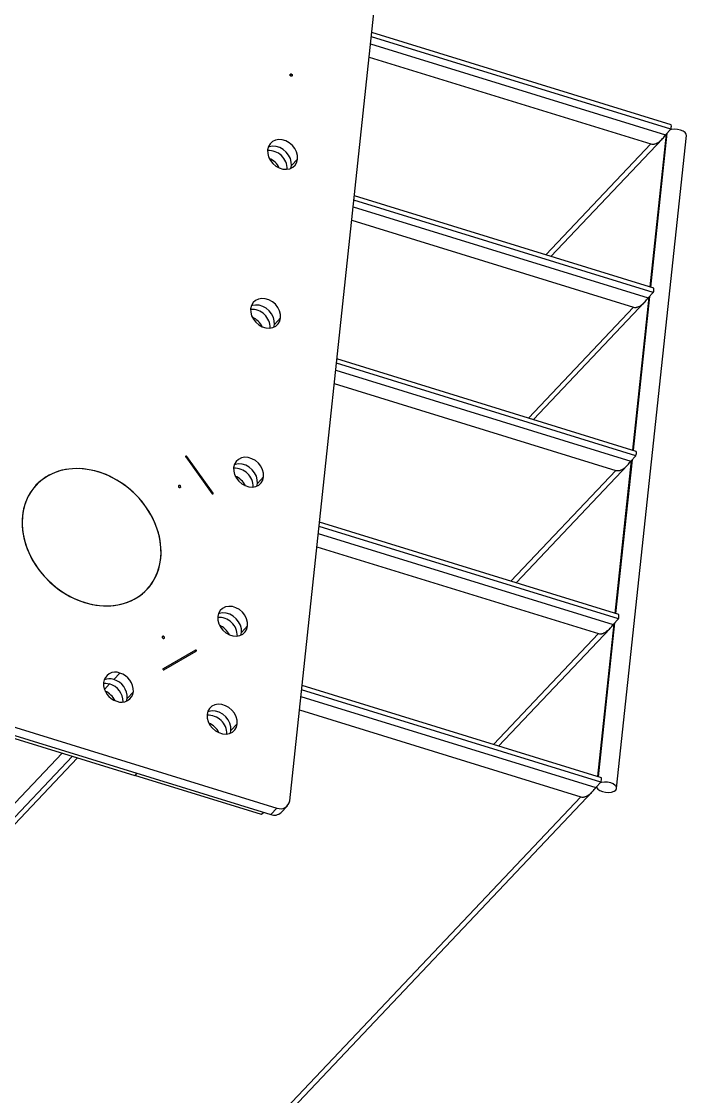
# Model space of a CAD drawing. Header units: millimetres. Extents: x -507 to 594, y -6 to 528.
# Drawn here: x -359.07 to -332.87, y 444.27 to 486.63 of the extents above; entities that cross this region are included whole.
import ezdxf

# ---------------------------------------------------------------- set-up
doc = ezdxf.new("R2010")
doc.units = ezdxf.units.MM

msp = doc.modelspace()

# ---------------------------------------------------------------- linework, layer by layer
at = {"color": 7, "linetype": 'Continuous', "lineweight": 25}
for p, q in [((-348.5031, 455.9262), (-343.9166, 498.8087)), ((-333.4889, 482.3876), (-345.2835, 486.0284)), ((-333.4705, 482.5592), (-345.2652, 486.1999)), ((-345.3123, 485.7587), (-333.693, 482.1721)), ((-345.3687, 485.2318), (-334.2764, 481.8078)), ((-335.6223, 456.4133), (-332.8704, 482.1427)), ((-333.6691, 482.1973), (-334.3133, 476.1746)), ((-333.693, 482.1721), (-333.4889, 482.3876)), ((-338.2091, 477.3771), (-333.8192, 482.0132)), ((-348.4602, 480.8455), (-348.436, 480.9541)), ((-348.1911, 481.2128), (-348.436, 480.9541)), ((-428.0226, 480.029), (-349.0031, 455.6376)), ((-428.2675, 479.7703), (-349.248, 455.3789)), ((-334.1768, 475.9553), (-345.9715, 479.596)), ((-334.1585, 476.1268), (-345.9531, 479.7675)), ((-346.0003, 479.3264), (-334.3809, 475.7397)), ((-346.0567, 478.7994), (-334.9643, 475.3755)), ((-423.6344, 478.2261), (-354.6058, 456.9187)), ((-334.3809, 475.7397), (-334.1768, 475.9553)), ((-338.8971, 470.9448), (-334.5072, 475.5808)), ((-334.3571, 475.7649), (-335.0013, 469.7422)), ((-348.8607, 474.952), (-349.1057, 474.6933)), ((-349.1298, 474.5847), (-349.1057, 474.6933)), ((-334.8465, 469.6944), (-346.6411, 473.3352)), ((-346.6883, 472.894), (-335.0689, 469.3074)), ((-334.8648, 469.5229), (-346.6594, 473.1636)), ((-346.7446, 472.3671), (-335.6523, 468.9431)), ((-352.5966, 469.4742), (-351.5573, 468.0257)), ((-351.5207, 468.0469), (-352.56, 469.4953)), ((-335.0689, 469.3074), (-334.8648, 469.5229)), ((-339.5851, 464.5124), (-335.1951, 469.1485)), ((-335.0451, 469.3326), (-335.6892, 463.3099)), ((-349.5304, 468.6911), (-349.7753, 468.4325)), ((-349.7994, 468.3238), (-349.7753, 468.4325)), ((-335.5344, 463.2621), (-347.3291, 466.9028)), ((-347.3763, 466.4616), (-335.7569, 462.875)), ((-335.5528, 463.0906), (-347.3474, 466.7313)), ((-347.4326, 465.9347), (-336.3403, 462.5108)), ((-335.7569, 462.875), (-335.5528, 463.0906)), ((-350.1587, 462.8162), (-350.4036, 462.5576)), ((-340.2731, 458.0801), (-335.8831, 462.7161)), ((-335.733, 462.9002), (-336.3772, 456.8775)), ((-350.4278, 462.4489), (-350.4036, 462.5576)), ((-352.2164, 461.8631), (-353.4892, 461.1283)), ((-353.4593, 461.0867), (-352.1865, 461.8214)), ((-355.1895, 460.9581), (-355.4344, 460.6995)), ((-354.9036, 459.9598), (-354.6587, 460.2184)), ((-336.2408, 456.6582), (-348.0354, 460.2989)), ((-336.2224, 456.8297), (-348.017, 460.4704)), ((-348.0642, 460.0293), (-336.4449, 456.4426)), ((-348.1206, 459.5023), (-337.0283, 456.0784)), ((-350.5715, 458.9568), (-350.8164, 458.6982)), ((-350.8406, 458.5895), (-350.8164, 458.6982)), ((-361.4103, 452.8113), (-356.8616, 457.615)), ((-361.3112, 453.737), (-357.4633, 457.8007)), ((-354.5222, 457.007), (-354.6058, 456.9187)), ((-349.6103, 455.3767), (-354.6058, 456.9187)), ((-336.4449, 456.4426), (-336.2408, 456.6582)), ((-337.0283, 456.0784), (-364.7861, 426.7644)), ((-364.589, 426.6951), (-336.5711, 456.2837)), ((-349.5267, 455.465), (-349.6103, 455.3767)), ((-349.0031, 455.6376), (-349.248, 455.3789)), ((-348.8391, 455.464), (-348.5941, 455.7226))]:
    msp.add_line(p, q, dxfattribs=at)
at = {"color": 8, "linetype": 'Continuous', "lineweight": 25}
for p, q in [((-348.4421, 484.5683), (-348.4892, 484.5185)), ((-333.6387, 482.2294), (-334.2872, 476.1665)), ((-334.2764, 481.8078), (-338.4124, 477.4399)), ((-334.3267, 475.797), (-334.9751, 469.7342)), ((-334.9643, 475.3755), (-339.1004, 471.0075)), ((-335.0147, 469.3647), (-335.6631, 463.3018)), ((-335.6523, 468.9431), (-339.7884, 464.5752)), ((-352.8248, 468.2641), (-352.7958, 468.2947)), ((-335.7026, 462.9323), (-336.3511, 456.8694)), ((-353.5195, 462.3586), (-353.4723, 462.4084)), ((-336.3403, 462.5108), (-340.4764, 458.1428)), ((-355.5977, 460.5271), (-355.8025, 460.3108)), ((-361.3768, 453.1241), (-357.0649, 457.6777))]:
    msp.add_line(p, q, dxfattribs=at)
at = {"color": 7, "linetype": 'Continuous', "lineweight": 25, "flags": 128}
for points in [[(-348.4513, 484.4826), (-348.4683, 484.4912), (-348.482, 484.505), (-348.4904, 484.522), (-348.4921, 484.5395), (-348.4869, 484.5548), (-348.4755, 484.5657), (-348.4598, 484.5704), (-348.4421, 484.5683)], [(-348.4421, 484.5683), (-348.4251, 484.5597), (-348.4113, 484.5459), (-348.403, 484.5289), (-348.4013, 484.5114), (-348.4065, 484.4961), (-348.4178, 484.4852), (-348.4335, 484.4805), (-348.4513, 484.4826)], [(-332.8704, 482.1427), (-332.8782, 482.1959), (-332.9225, 482.2589), (-333.0006, 482.3146), (-333.1049, 482.3577), (-333.2251, 482.3839), (-333.3496, 482.3907), (-333.4661, 482.3774), (-333.5092, 482.3662)], [(-348.1911, 481.2128), (-348.194, 481.3515), (-348.231, 481.4927), (-348.3, 481.6283), (-348.397, 481.7503), (-348.5164, 481.8517), (-348.6511, 481.9265), (-348.7935, 481.9704), (-348.9351, 481.9809), (-349.0678, 481.9573), (-349.1838, 481.9011), (-349.2765, 481.8155), (-349.3404, 481.7054), (-349.3719, 481.5773)], [(-348.436, 480.9541), (-348.4389, 481.0929), (-348.4759, 481.2341), (-348.545, 481.3696), (-348.642, 481.4916), (-348.7613, 481.593), (-348.8961, 481.6678), (-349.0384, 481.7118), (-349.18, 481.7222), (-349.3127, 481.6987), (-349.3477, 481.6859)], [(-349.3719, 481.5773), (-349.369, 481.4386), (-349.3319, 481.2973), (-349.2629, 481.1618), (-349.1659, 481.0398), (-349.0466, 480.9384), (-348.9118, 480.8636), (-348.7695, 480.8197), (-348.6279, 480.8092), (-348.4952, 480.8327), (-348.3791, 480.889), (-348.2864, 480.9746), (-348.2225, 481.0847), (-348.1911, 481.2128)], [(-348.8607, 474.952), (-348.8636, 475.0907), (-348.9006, 475.2319), (-348.9697, 475.3675), (-349.0667, 475.4895), (-349.186, 475.5908), (-349.3208, 475.6656), (-349.4631, 475.7096), (-349.6047, 475.7201), (-349.7374, 475.6965), (-349.8535, 475.6403), (-349.9462, 475.5546), (-350.0101, 475.4445), (-350.0415, 475.3164)], [(-349.1057, 474.6933), (-349.1085, 474.832), (-349.1456, 474.9733), (-349.2146, 475.1088), (-349.3116, 475.2308), (-349.4309, 475.3322), (-349.5657, 475.407), (-349.708, 475.4509), (-349.8496, 475.4614), (-349.9823, 475.4379), (-350.0173, 475.4251)], [(-350.0415, 475.3164), (-350.0386, 475.1777), (-350.0016, 475.0365), (-349.9325, 474.9009), (-349.8355, 474.7789), (-349.7162, 474.6776), (-349.5815, 474.6028), (-349.4391, 474.5588), (-349.2975, 474.5483), (-349.1648, 474.5719), (-349.0487, 474.6281), (-348.9561, 474.7138), (-348.8922, 474.8238), (-348.8607, 474.952)], [(-352.56, 469.4953), (-352.5671, 469.5025), (-352.5759, 469.5069), (-352.5851, 469.508), (-352.5932, 469.5056), (-352.5991, 469.4999), (-352.6018, 469.492), (-352.6009, 469.483), (-352.5966, 469.4742)], [(-349.5304, 468.6911), (-349.5332, 468.8298), (-349.5703, 468.9711), (-349.6393, 469.1066), (-349.7363, 469.2286), (-349.8556, 469.33), (-349.9904, 469.4048), (-350.1327, 469.4487), (-350.2743, 469.4592), (-350.407, 469.4357), (-350.5231, 469.3794), (-350.6158, 469.2938), (-350.6797, 469.1837), (-350.7111, 469.0556)], [(-359.0309, 467.1496), (-359.0447, 466.8665), (-359.0263, 466.5768), (-358.9761, 466.284), (-358.8946, 465.9915), (-358.7827, 465.7027), (-358.6418, 465.421), (-358.4735, 465.1497), (-358.2798, 464.892), (-358.063, 464.6509), (-357.8255, 464.4293), (-357.5703, 464.2296), (-357.3002, 464.0544), (-357.0185, 463.9055), (-356.7284, 463.7849), (-356.4333, 463.6938), (-356.1368, 463.6334), (-355.8423, 463.6043), (-355.5532, 463.607), (-355.2729, 463.6413), (-355.0047, 463.7069), (-354.7518, 463.803), (-354.5171, 463.9285), (-354.3034, 464.0819), (-354.1132, 464.2613), (-353.9486, 464.4648), (-353.8118, 464.6899), (-353.7041, 464.934), (-353.627, 465.1942), (-353.5813, 465.4674), (-353.5675, 465.7505), (-353.5858, 466.0402), (-353.636, 466.333), (-353.7176, 466.6255), (-353.8294, 466.9143), (-353.9703, 467.196), (-354.1386, 467.4673), (-354.3323, 467.725), (-354.5492, 467.9661), (-354.7866, 468.1878), (-355.0419, 468.3874), (-355.3119, 468.5627), (-355.5937, 468.7115), (-355.8838, 468.8321), (-356.1788, 468.9232), (-356.4753, 468.9836), (-356.7699, 469.0127), (-357.059, 469.01), (-357.3393, 468.9757), (-357.6074, 468.9101), (-357.8603, 468.814), (-358.095, 468.6885), (-358.3087, 468.5352), (-358.499, 468.3557), (-358.6635, 468.1522), (-358.8004, 467.9271), (-358.908, 467.683), (-358.9852, 467.4228), (-359.0309, 467.1496)], [(-356.0309, 468.8815), (-356.3271, 468.9573), (-356.6231, 469.0021), (-356.9153, 469.0153), (-357.2004, 468.9968), (-357.4751, 468.9468), (-357.736, 468.8658), (-357.9801, 468.7549), (-358.2047, 468.6152), (-358.4069, 468.4486), (-358.5846, 468.2568), (-358.7355, 468.0422), (-358.8579, 467.8073), (-358.9505, 467.5548), (-359.012, 467.2877), (-359.0418, 467.0091), (-359.0395, 466.7223), (-359.0052, 466.4306), (-358.9392, 466.1375), (-358.8424, 465.8464), (-358.7158, 465.5608), (-358.561, 465.2839), (-358.3797, 465.019), (-358.1741, 464.7692), (-357.9467, 464.5375), (-357.6999, 464.3265), (-357.4369, 464.1388), (-357.1606, 463.9765), (-356.8743, 463.8416), (-356.5813, 463.7356)], [(-350.7111, 469.0556), (-350.7082, 468.9169), (-350.6712, 468.7757), (-350.6022, 468.6401), (-350.5052, 468.5181), (-350.3858, 468.4167), (-350.2511, 468.3419), (-350.1088, 468.298), (-349.9671, 468.2875), (-349.8344, 468.3111), (-349.7184, 468.3673), (-349.6257, 468.4529), (-349.5618, 468.563), (-349.5304, 468.6911)], [(-349.7753, 468.4325), (-349.7782, 468.5712), (-349.8152, 468.7124), (-349.8842, 468.848), (-349.9812, 468.97), (-350.1006, 469.0713), (-350.2353, 469.1462), (-350.3776, 469.1901), (-350.5193, 469.2006), (-350.652, 469.177), (-350.687, 469.1643)], [(-356.5813, 463.7356), (-356.285, 463.6597), (-355.9891, 463.6149), (-355.6968, 463.6017), (-355.4117, 463.6202), (-355.1371, 463.6702), (-354.8762, 463.7512), (-354.632, 463.8622), (-354.4075, 464.0018), (-354.2052, 464.1685), (-354.0276, 464.3602), (-353.8766, 464.5748), (-353.7542, 464.8098), (-353.6617, 465.0623), (-353.6002, 465.3294), (-353.5704, 465.608), (-353.5726, 465.8948), (-353.607, 466.1864), (-353.6729, 466.4795), (-353.7698, 466.7706), (-353.8963, 467.0563), (-354.0512, 467.3332), (-354.2324, 467.598), (-354.438, 467.8478), (-354.6655, 468.0795), (-354.9122, 468.2905), (-355.1753, 468.4782), (-355.4516, 468.6405), (-355.7379, 468.7754), (-356.0309, 468.8815)], [(-352.7958, 468.2947), (-352.7975, 468.3122), (-352.8059, 468.3291), (-352.8196, 468.343), (-352.8367, 468.3516), (-352.8544, 468.3537), (-352.8701, 468.3489), (-352.8814, 468.3381), (-352.8867, 468.3227)], [(-352.8867, 468.3227), (-352.885, 468.3053), (-352.8766, 468.2883), (-352.8629, 468.2745), (-352.8458, 468.2658), (-352.8281, 468.2637), (-352.8124, 468.2685), (-352.801, 468.2793), (-352.7958, 468.2947)], [(-351.5573, 468.0257), (-351.5502, 468.0186), (-351.5413, 468.0141), (-351.5322, 468.013), (-351.524, 468.0155), (-351.5182, 468.0211), (-351.5155, 468.029), (-351.5163, 468.0381), (-351.5207, 468.0469)], [(-350.1587, 462.8162), (-350.1616, 462.9549), (-350.1986, 463.0962), (-350.2676, 463.2317), (-350.3646, 463.3537), (-350.484, 463.4551), (-350.6187, 463.5299), (-350.7611, 463.5738), (-350.9027, 463.5843), (-351.0354, 463.5608), (-351.1514, 463.5045), (-351.2441, 463.4189), (-351.308, 463.3088), (-351.3395, 463.1807)], [(-351.3395, 463.1807), (-351.3366, 463.042), (-351.2995, 462.9008), (-351.2305, 462.7652), (-351.1335, 462.6432), (-351.0142, 462.5418), (-350.8794, 462.467), (-350.7371, 462.4231), (-350.5955, 462.4126), (-350.4628, 462.4362), (-350.3467, 462.4924), (-350.254, 462.578), (-350.1901, 462.6881), (-350.1587, 462.8162)], [(-350.4036, 462.5576), (-350.4065, 462.6963), (-350.4435, 462.8375), (-350.5126, 462.9731), (-350.6096, 463.0951), (-350.7289, 463.1964), (-350.8637, 463.2713), (-351.006, 463.3152), (-351.1476, 463.3257), (-351.2803, 463.3021), (-351.3153, 463.2894)], [(-353.4723, 462.4084), (-353.49, 462.4105), (-353.5058, 462.4057), (-353.5171, 462.3949), (-353.5223, 462.3795), (-353.5206, 462.3621), (-353.5123, 462.3451), (-353.4985, 462.3313), (-353.4815, 462.3226)], [(-353.4815, 462.3226), (-353.4638, 462.3205), (-353.448, 462.3253), (-353.4367, 462.3361), (-353.4315, 462.3515), (-353.4332, 462.369), (-353.4415, 462.3859), (-353.4553, 462.3998), (-353.4723, 462.4084)], [(-352.1865, 461.8214), (-352.1806, 461.827), (-352.1779, 461.835), (-352.1788, 461.844), (-352.1832, 461.8528), (-352.1903, 461.86), (-352.1991, 461.8644), (-352.2083, 461.8655), (-352.2164, 461.8631)], [(-353.4892, 461.1283), (-353.4951, 461.1227), (-353.4978, 461.1147), (-353.4969, 461.1057), (-353.4925, 461.0969), (-353.4854, 461.0897), (-353.4766, 461.0853), (-353.4674, 461.0842), (-353.4593, 461.0867)], [(-355.8418, 460.5531), (-355.7407, 460.5545), (-355.5977, 460.5271)], [(-355.8418, 460.5531), (-355.7407, 460.5545), (-355.5977, 460.5271)], [(-354.9278, 459.8511), (-354.9266, 459.8545), (-354.9036, 459.9598)], [(-350.5715, 458.9568), (-350.5744, 459.0955), (-350.6114, 459.2368), (-350.6804, 459.3723), (-350.7774, 459.4943), (-350.8968, 459.5957), (-351.0315, 459.6705), (-351.1738, 459.7144), (-351.3155, 459.7249), (-351.4482, 459.7014), (-351.5642, 459.6451), (-351.6569, 459.5595), (-351.7208, 459.4494), (-351.7522, 459.3213)], [(-351.7522, 459.3213), (-351.7494, 459.1826), (-351.7123, 459.0413), (-351.6433, 458.9058), (-351.5463, 458.7838), (-351.427, 458.6824), (-351.2922, 458.6076), (-351.1499, 458.5637), (-351.0083, 458.5532), (-350.8756, 458.5767), (-350.7595, 458.633), (-350.6668, 458.7186), (-350.6029, 458.8287), (-350.5715, 458.9568)], [(-350.8164, 458.6982), (-350.8193, 458.8369), (-350.8563, 458.9781), (-350.9253, 459.1137), (-351.0223, 459.2357), (-351.1417, 459.337), (-351.2764, 459.4118), (-351.4188, 459.4558), (-351.5604, 459.4663), (-351.6931, 459.4427), (-351.7281, 459.4299)], [(-336.4172, 456.4719), (-336.4099, 456.4452), (-336.3657, 456.3822), (-336.2876, 456.3265), (-336.1833, 456.2834), (-336.063, 456.2572), (-335.9386, 456.2504), (-335.8221, 456.2637), (-335.725, 456.2959), (-335.6567, 456.3437)], [(-335.6567, 456.3437), (-335.624, 456.4024), (-335.6301, 456.4664), (-335.6744, 456.5294), (-335.7525, 456.5852), (-335.8567, 456.6282), (-335.977, 456.6545), (-336.1015, 456.6612), (-336.218, 456.6479), (-336.2611, 456.6367)]]:
    msp.add_lwpolyline(points, dxfattribs=at)
at = {"color": 7, "linetype": 'Continuous', "lineweight": 25}
for centre, radius, start, end in [((-333.7859, 482.5062), 0.3198, 338.24803, 9.54228), ((-349.3314, 480.8143), 0.7344, 359.78321, 93.3404), ((-349.6169, 480.5127), 0.7886, 26.36469, 66.75892), ((-334.4739, 476.0738), 0.3198, 338.24803, 9.54228), ((-350.001, 474.5535), 0.7344, 359.78321, 93.3404), ((-350.2866, 474.2519), 0.7886, 26.36469, 66.75892), ((-335.1618, 469.6414), 0.3198, 338.24803, 9.54228), ((-350.6706, 468.2926), 0.7344, 359.78321, 93.3404), ((-350.9562, 467.9911), 0.7886, 26.36469, 66.75892), ((-351.299, 462.4177), 0.7344, 359.78321, 93.3404), ((-335.8498, 463.2091), 0.3198, 338.24803, 9.54228), ((-351.5845, 462.1162), 0.7886, 26.36469, 66.75892), ((-355.3716, 460.523), 0.4717, 67.28862, 172.706), ((-355.3997, 460.2471), 0.7415, 357.78793, 73.53221), ((-355.0985, 460.5543), 0.7415, 177.78793, 253.53221), ((-355.6139, 460.17), 0.5591, 71.27148, 111.11431), ((-355.6446, 459.9884), 0.7415, 357.78793, 73.53221), ((-356.0841, 459.5188), 0.7881, 26.35013, 66.77348), ((-355.7989, 459.8208), 0.7344, 359.71399, 74.09337), ((-355.1266, 460.2783), 0.4717, 247.28862, 352.706), ((-351.7118, 458.5583), 0.7344, 359.78321, 93.3404), ((-351.9973, 458.2568), 0.7886, 26.36469, 66.75892), ((-336.5378, 456.7767), 0.3198, 338.24803, 9.54228), ((-348.863, 455.9723), 0.3628, 247.28862, 352.706), ((-349.1107, 455.7443), 0.3903, 249.3984, 314.09686)]:
    msp.add_arc(centre, radius, start, end, dxfattribs=at)
for points in [[(-334.2764, 481.8078), (-334.2489, 481.8026), (-334.2067, 481.7944), (-334.1463, 481.8036), (-334.0894, 481.8194), (-334.0216, 481.8498), (-333.9221, 481.9136), (-333.8045, 482.0196), (-333.7315, 482.1194), (-333.693, 482.1721)], [(-334.9643, 475.3755), (-334.9369, 475.3702), (-334.8947, 475.362), (-334.8343, 475.3712), (-334.7773, 475.387), (-334.7096, 475.4175), (-334.6101, 475.4812), (-334.4924, 475.5872), (-334.4195, 475.687), (-334.3809, 475.7397)], [(-335.6523, 468.9431), (-335.6248, 468.9378), (-335.5826, 468.9297), (-335.5222, 468.9388), (-335.4653, 468.9546), (-335.3976, 468.9851), (-335.298, 469.0488), (-335.1804, 469.1549), (-335.1075, 469.2547), (-335.0689, 469.3074)], [(-336.3403, 462.5108), (-336.3128, 462.5055), (-336.2706, 462.4973), (-336.2102, 462.5065), (-336.1533, 462.5223), (-336.0855, 462.5527), (-335.986, 462.6165), (-335.8684, 462.7225), (-335.7954, 462.8223), (-335.7569, 462.875)], [(-337.0283, 456.0784), (-337.0008, 456.0731), (-336.9586, 456.065), (-336.8982, 456.0741), (-336.8412, 456.0899), (-336.7735, 456.1204), (-336.674, 456.1841), (-336.5563, 456.2901), (-336.4834, 456.3899), (-336.4449, 456.4426)]]:
    msp.add_open_spline(points, degree=3, knots=[0, 0, 0, 0, 0.1139479, 0.1750301, 0.2412375, 0.3493056, 0.4705763, 0.7203065, 1, 1, 1, 1], dxfattribs=at)

doc.saveas('drawing.dxf')
